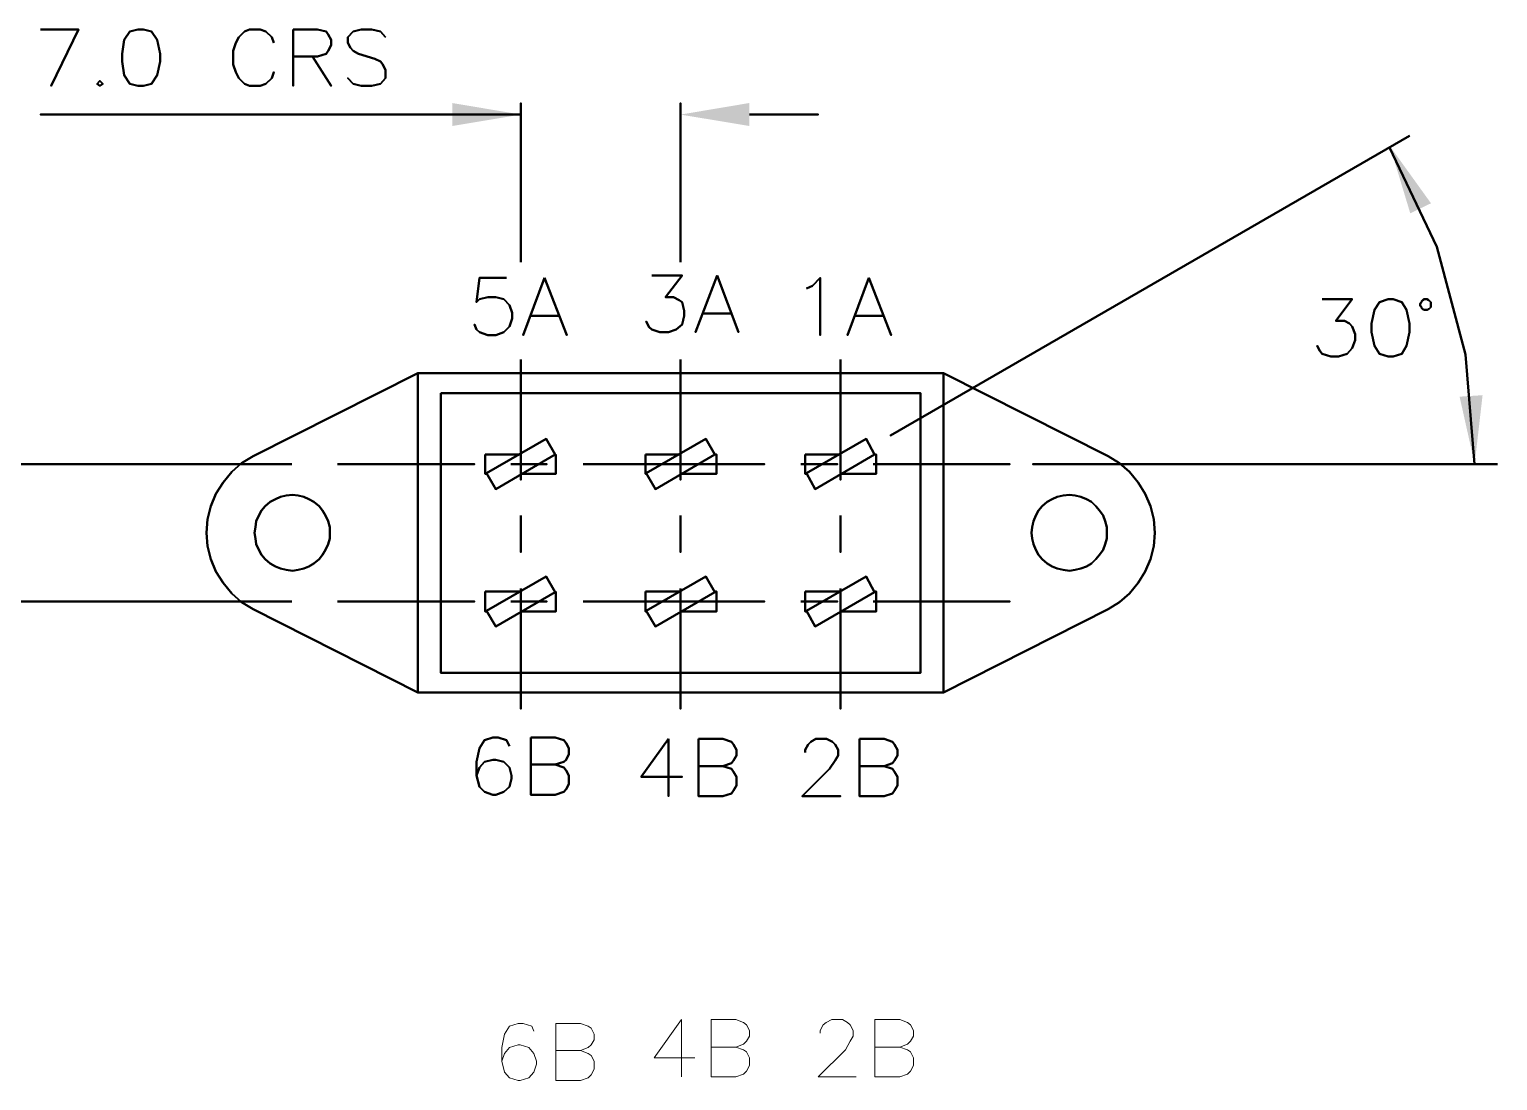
# Model space of a CAD drawing. Header units: millimetres. Extents: x 20 to 2064, y 18 to 2964.
# Drawn here: x 420 to 1138, y 732 to 1246 of the extents above; entities that cross this region are included whole.
import ezdxf

# ---------------------------------------------------------------- set-up
doc = ezdxf.new("R2010")
doc.units = ezdxf.units.MM
doc.header["$MEASUREMENT"] = 0
doc.layers.get('0').update_dxf_attribs({"linetype": 'CONTINUOUS'})

msp = doc.modelspace()

# ---------------------------------------------------------------- hatches: boundary and pattern name
at = {"true_color": 0x000007}
for points in [[(626.98, 1198.53), (660.58, 1204.12), (626.98, 1209.78)], [(738.69, 1204.12), (772.35, 1198.53), (772.35, 1209.78)], [(1085.91, 1188.41), (1085.84, 1188.41), (1095.7, 1155.8), (1105.83, 1160.73)], [(1119.83, 1066.12), (1127.2, 1033.17), (1131.07, 1066.84)]]:
    msp.add_hatch(color=0, dxfattribs=at).paths.add_polyline_path(points)

# ---------------------------------------------------------------- linework, layer by layer
at = {"color": 0, "linetype": 'Continuous', "lineweight": 40, "true_color": 0x000007}
for points in [[(425.53, 1245.81), (444.07, 1245.81)], [(444.07, 1245.81), (430.79, 1218.19)], [(444.07, 1245.81), (444.07, 1245.81)], [(469.31, 1244.75), (466.49, 1240.61)], [(473.19, 1245.81), (469.31, 1244.75)], [(469.31, 1244.75), (469.31, 1244.75)], [(475.95, 1245.81), (473.19, 1245.81)], [(473.19, 1245.81), (473.19, 1245.81)], [(479.83, 1244.75), (475.95, 1245.81)], [(475.95, 1245.81), (475.95, 1245.81)], [(482.66, 1240.61), (479.83, 1244.75)], [(479.83, 1244.75), (479.83, 1244.75)], [(525.4, 1244.75), (522.57, 1241.99)], [(527.83, 1245.81), (525.4, 1244.75)], [(525.4, 1244.75), (525.4, 1244.75)], [(533.09, 1245.81), (527.83, 1245.81)], [(527.83, 1245.81), (527.83, 1245.81)], [(535.85, 1244.75), (533.09, 1245.81)], [(533.09, 1245.81), (533.09, 1245.81)], [(538.68, 1241.99), (535.85, 1244.75)], [(535.85, 1244.75), (535.85, 1244.75)], [(549.2, 1245.81), (549.2, 1218.19)], [(549.2, 1245.81), (561.1, 1245.81)], [(561.1, 1245.81), (561.1, 1245.81)], [(561.1, 1245.81), (565.31, 1244.75)], [(565.31, 1244.75), (565.31, 1244.75)], [(565.31, 1244.75), (566.36, 1243.37)], [(566.36, 1243.37), (566.36, 1243.37)], [(566.36, 1243.37), (567.74, 1240.61)], [(578.59, 1244.75), (575.83, 1241.99)], [(582.47, 1245.81), (578.59, 1244.75)], [(578.59, 1244.75), (578.59, 1244.75)], [(587.73, 1245.81), (582.47, 1245.81)], [(582.47, 1245.81), (582.47, 1245.81)], [(591.94, 1244.75), (587.73, 1245.81)], [(587.73, 1245.81), (587.73, 1245.81)], [(594.37, 1241.99), (591.94, 1244.75)], [(591.94, 1244.75), (591.94, 1244.75)], [(466.49, 1240.61), (465.44, 1233.91)], [(466.49, 1240.61), (466.49, 1240.61)], [(484.04, 1233.91), (482.66, 1240.61)], [(482.66, 1240.61), (482.66, 1240.61)], [(521.19, 1239.17), (519.74, 1235.35)], [(522.57, 1241.99), (521.19, 1239.17)], [(521.19, 1239.17), (521.19, 1239.17)], [(522.57, 1241.99), (522.57, 1241.99)], [(539.73, 1239.17), (538.68, 1241.99)], [(538.68, 1241.99), (538.68, 1241.99)], [(567.74, 1238.11), (566.36, 1235.35)], [(567.74, 1240.61), (567.74, 1240.61)], [(567.74, 1240.61), (567.74, 1238.11)], [(567.74, 1238.11), (567.74, 1238.11)], [(575.83, 1241.99), (575.83, 1241.99)], [(575.83, 1241.99), (575.83, 1239.17)], [(575.83, 1239.17), (575.83, 1239.17)], [(575.83, 1239.17), (577.21, 1236.73)], [(577.21, 1236.73), (577.21, 1236.73)], [(577.21, 1236.73), (578.59, 1235.35)], [(465.44, 1233.91), (465.44, 1233.91)], [(465.44, 1233.91), (465.44, 1230.09)], [(465.44, 1230.09), (465.44, 1230.09)], [(465.44, 1230.09), (466.49, 1223.39)], [(482.66, 1223.39), (484.04, 1230.09)], [(484.04, 1230.09), (484.04, 1233.91)], [(484.04, 1233.91), (484.04, 1233.91)], [(484.04, 1230.09), (484.04, 1230.09)], [(519.74, 1235.35), (519.74, 1235.35)], [(519.74, 1235.35), (519.74, 1228.65)], [(519.74, 1228.65), (519.74, 1228.65)], [(519.74, 1228.65), (521.19, 1224.83)], [(561.1, 1232.53), (549.2, 1232.53)], [(549.2, 1232.53), (549.2, 1232.53)], [(558.67, 1232.53), (567.74, 1218.19)], [(565.31, 1233.91), (561.1, 1232.53)], [(561.1, 1232.53), (561.1, 1232.53)], [(566.36, 1235.35), (565.31, 1233.91)], [(565.31, 1233.91), (565.31, 1233.91)], [(566.36, 1235.35), (566.36, 1235.35)], [(578.59, 1235.35), (578.59, 1235.35)], [(578.59, 1235.35), (581.09, 1233.91)], [(581.09, 1233.91), (581.09, 1233.91)], [(581.09, 1233.91), (589.11, 1231.47)], [(589.11, 1231.47), (589.11, 1231.47)], [(589.11, 1231.47), (591.94, 1230.09)], [(591.94, 1230.09), (591.94, 1230.09)], [(591.94, 1230.09), (592.99, 1228.65)], [(592.99, 1228.65), (592.99, 1228.65)], [(592.99, 1228.65), (594.37, 1225.88)], [(466.49, 1223.39), (466.49, 1223.39)], [(466.49, 1223.39), (469.31, 1219.24)], [(479.83, 1219.24), (482.66, 1223.39)], [(482.66, 1223.39), (482.66, 1223.39)], [(521.19, 1224.83), (521.19, 1224.83)], [(521.19, 1224.83), (522.57, 1222.01)], [(522.57, 1222.01), (522.57, 1222.01)], [(522.57, 1222.01), (525.4, 1219.24)], [(535.85, 1219.24), (538.68, 1222.01)], [(538.68, 1222.01), (539.73, 1224.83)], [(538.68, 1222.01), (538.68, 1222.01)], [(539.73, 1224.83), (539.73, 1224.83)], [(578.59, 1219.24), (575.83, 1222.01)], [(575.83, 1222.01), (575.83, 1222.01)], [(594.37, 1222.01), (591.94, 1219.24)], [(594.37, 1225.88), (594.37, 1225.88)], [(594.37, 1225.88), (594.37, 1222.01)], [(594.37, 1222.01), (594.37, 1222.01)], [(430.79, 1218.19), (430.79, 1218.19)], [(454.59, 1220.62), (453.21, 1219.24)], [(453.21, 1219.24), (453.21, 1219.24)], [(453.21, 1219.24), (454.59, 1218.19)], [(456.03, 1219.24), (454.59, 1220.62)], [(454.59, 1220.62), (454.59, 1220.62)], [(454.59, 1218.19), (456.03, 1219.24)], [(454.59, 1218.19), (454.59, 1218.19)], [(456.03, 1219.24), (456.03, 1219.24)], [(469.31, 1219.24), (469.31, 1219.24)], [(469.31, 1219.24), (473.19, 1218.19)], [(473.19, 1218.19), (473.19, 1218.19)], [(473.19, 1218.19), (475.95, 1218.19)], [(475.95, 1218.19), (479.83, 1219.24)], [(475.95, 1218.19), (475.95, 1218.19)], [(479.83, 1219.24), (479.83, 1219.24)], [(525.4, 1219.24), (525.4, 1219.24)], [(525.4, 1219.24), (527.83, 1218.19)], [(527.83, 1218.19), (527.83, 1218.19)], [(527.83, 1218.19), (533.09, 1218.19)], [(533.09, 1218.19), (535.85, 1219.24)], [(533.09, 1218.19), (533.09, 1218.19)], [(535.85, 1219.24), (535.85, 1219.24)], [(549.2, 1218.19), (549.2, 1218.19)], [(567.74, 1218.19), (567.74, 1218.19)], [(582.47, 1218.19), (578.59, 1219.24)], [(578.59, 1219.24), (578.59, 1219.24)], [(587.73, 1218.19), (582.47, 1218.19)], [(582.47, 1218.19), (582.47, 1218.19)], [(591.94, 1219.24), (587.73, 1218.19)], [(587.73, 1218.19), (587.73, 1218.19)], [(591.94, 1219.24), (591.94, 1219.24)], [(660.58, 1132), (660.58, 1209.78)], [(660.58, 1209.78), (660.58, 1209.78)], [(738.69, 1132), (738.69, 1209.78)], [(738.69, 1209.78), (738.69, 1209.78)], [(660.58, 1204.12), (425.53, 1204.12)], [(425.53, 1204.12), (425.53, 1204.12)], [(772.35, 1204.12), (805.95, 1204.12)], [(805.95, 1204.12), (805.95, 1204.12)], [(1095.31, 1193.67), (841.39, 1047.18)], [(1108.65, 1139.36), (1085.51, 1188.01)], [(1085.51, 1188.01), (1085.51, 1188.01)], [(1122.66, 1086.83), (1108.65, 1139.36)], [(1108.65, 1139.36), (1108.65, 1139.36)], [(640.26, 1124.3), (638.88, 1112.34)], [(653.61, 1124.3), (640.26, 1124.3)], [(640.26, 1124.3), (640.26, 1124.3)], [(672.15, 1124.3), (661.63, 1096.23)], [(672.15, 1124.3), (683, 1096.23)], [(724.68, 1125.35), (739.41, 1125.35)], [(739.41, 1125.35), (731.39, 1114.83)], [(739.41, 1125.35), (739.41, 1125.35)], [(756.57, 1125.35), (746.05, 1097.67)], [(756.57, 1125.35), (767.09, 1097.67)], [(803.19, 1120.42), (807, 1124.3)], [(807, 1124.3), (807, 1124.3)], [(807, 1124.3), (807, 1096.23)], [(830.87, 1124.3), (820.35, 1096.23)], [(830.87, 1124.3), (841.71, 1096.23)], [(638.88, 1112.34), (640.26, 1113.78)], [(640.26, 1113.78), (644.47, 1114.83)], [(640.26, 1113.78), (640.26, 1113.78)], [(644.47, 1114.83), (644.47, 1114.83)], [(644.47, 1114.83), (648.35, 1114.83)], [(648.35, 1114.83), (648.35, 1114.83)], [(648.35, 1114.83), (652.16, 1113.78)], [(652.16, 1113.78), (652.16, 1113.78)], [(652.16, 1113.78), (654.99, 1110.96)], [(731.39, 1114.83), (731.39, 1114.83)], [(731.39, 1114.83), (735.2, 1114.83)], [(735.2, 1114.83), (735.2, 1114.83)], [(735.2, 1114.83), (738.03, 1113.39)], [(800.36, 1119.04), (803.19, 1120.42)], [(803.19, 1120.42), (803.19, 1120.42)], [(1052.57, 1113.78), (1067.3, 1113.78)], [(1067.3, 1113.78), (1059.28, 1103.26)], [(1067.3, 1113.78), (1067.3, 1113.78)], [(1084.85, 1113.78), (1080.65, 1112.34)], [(1087.29, 1113.78), (1084.85, 1113.78)], [(1084.85, 1113.78), (1084.85, 1113.78)], [(1091.49, 1112.34), (1087.29, 1113.78)], [(1087.29, 1113.78), (1087.29, 1113.78)], [(1102.34, 1113.78), (1102.01, 1113.39)], [(1103.07, 1113.78), (1102.34, 1113.78)], [(1102.34, 1113.78), (1102.34, 1113.78)], [(1103.39, 1113.78), (1103.07, 1113.78)], [(1103.07, 1113.78), (1103.07, 1113.78)], [(1103.72, 1113.78), (1103.39, 1113.78)], [(1103.39, 1113.78), (1103.39, 1113.78)], [(1104.12, 1113.78), (1103.72, 1113.78)], [(1103.72, 1113.78), (1103.72, 1113.78)], [(1104.45, 1113.39), (1104.12, 1113.78)], [(1104.12, 1113.78), (1104.12, 1113.78)], [(638.88, 1112.34), (638.88, 1112.34)], [(654.99, 1110.96), (654.99, 1110.96)], [(654.99, 1110.96), (656.37, 1107.14)], [(656.37, 1107.14), (656.37, 1107.14)], [(656.37, 1107.14), (656.37, 1104.32)], [(738.03, 1113.39), (738.03, 1113.39)], [(738.03, 1113.39), (739.41, 1112.34)], [(739.41, 1112.34), (739.41, 1112.34)], [(739.41, 1112.34), (740.46, 1108.19)], [(740.46, 1108.19), (740.46, 1108.19)], [(740.46, 1108.19), (740.46, 1105.7)], [(749.93, 1106.75), (763.21, 1106.75)], [(763.21, 1106.75), (763.21, 1106.75)], [(1078.15, 1108.52), (1076.77, 1101.88)], [(1080.65, 1112.34), (1078.15, 1108.52)], [(1078.15, 1108.52), (1078.15, 1108.52)], [(1080.65, 1112.34), (1080.65, 1112.34)], [(1093.93, 1108.52), (1091.49, 1112.34)], [(1091.49, 1112.34), (1091.49, 1112.34)], [(1095.31, 1101.88), (1093.93, 1108.52)], [(1093.93, 1108.52), (1093.93, 1108.52)], [(1100.96, 1112.01), (1100.57, 1111.68)], [(1100.57, 1111.68), (1100.57, 1111.68)], [(1100.57, 1111.68), (1100.57, 1110.96)], [(1100.57, 1110.96), (1100.57, 1110.63)], [(1100.57, 1110.96), (1100.57, 1110.96)], [(1100.57, 1110.63), (1100.57, 1110.63)], [(1100.57, 1110.63), (1100.96, 1110.23)], [(1101.29, 1112.73), (1100.96, 1112.34)], [(1100.96, 1112.34), (1100.96, 1112.34)], [(1100.96, 1112.34), (1100.96, 1112.01)], [(1100.96, 1112.01), (1100.96, 1112.01)], [(1100.96, 1110.23), (1100.96, 1110.23)], [(1100.96, 1110.23), (1100.96, 1109.9)], [(1100.96, 1109.9), (1100.96, 1109.9)], [(1100.96, 1109.9), (1101.29, 1109.57)], [(1101.62, 1113.39), (1101.29, 1113.06)], [(1101.29, 1113.06), (1101.29, 1113.06)], [(1101.29, 1113.06), (1101.29, 1112.73)], [(1101.29, 1112.73), (1101.29, 1112.73)], [(1101.29, 1109.57), (1101.29, 1109.57)], [(1101.29, 1109.57), (1101.29, 1109.25)], [(1101.29, 1109.25), (1101.29, 1109.25)], [(1101.29, 1109.25), (1101.62, 1108.85)], [(1102.01, 1113.39), (1101.62, 1113.39)], [(1101.62, 1113.39), (1101.62, 1113.39)], [(1101.62, 1108.85), (1101.62, 1108.85)], [(1101.62, 1108.85), (1102.01, 1108.85)], [(1102.01, 1113.39), (1102.01, 1113.39)], [(1102.01, 1108.85), (1102.01, 1108.85)], [(1102.01, 1108.85), (1102.34, 1108.52)], [(1102.34, 1108.52), (1102.34, 1108.52)], [(1102.34, 1108.52), (1103.07, 1108.52)], [(1103.07, 1108.52), (1103.07, 1108.52)], [(1103.07, 1108.52), (1103.39, 1108.52)], [(1103.39, 1108.52), (1103.39, 1108.52)], [(1103.39, 1108.52), (1103.72, 1108.52)], [(1103.72, 1108.52), (1103.72, 1108.52)], [(1103.72, 1108.52), (1104.12, 1108.52)], [(1104.12, 1108.52), (1104.45, 1108.85)], [(1104.12, 1108.52), (1104.12, 1108.52)], [(1104.78, 1113.39), (1104.45, 1113.39)], [(1104.45, 1113.39), (1104.45, 1113.39)], [(1104.45, 1108.85), (1104.45, 1108.85)], [(1104.45, 1108.85), (1104.78, 1108.85)], [(1105.17, 1113.06), (1104.78, 1113.39)], [(1104.78, 1113.39), (1104.78, 1113.39)], [(1104.78, 1108.85), (1105.17, 1109.25)], [(1104.78, 1108.85), (1104.78, 1108.85)], [(1105.5, 1112.73), (1105.17, 1113.06)], [(1105.17, 1113.06), (1105.17, 1113.06)], [(1105.17, 1109.25), (1105.5, 1109.57)], [(1105.17, 1109.25), (1105.17, 1109.25)], [(1105.83, 1112.34), (1105.5, 1112.73)], [(1105.5, 1112.73), (1105.5, 1112.73)], [(1105.5, 1109.57), (1105.83, 1109.9)], [(1105.5, 1109.57), (1105.5, 1109.57)], [(1105.83, 1112.01), (1105.83, 1112.34)], [(1105.83, 1112.34), (1105.83, 1112.34)], [(1105.83, 1111.68), (1105.83, 1112.01)], [(1105.83, 1112.01), (1105.83, 1112.01)], [(1105.83, 1110.96), (1105.83, 1111.68)], [(1105.83, 1111.68), (1105.83, 1111.68)], [(1105.83, 1110.63), (1105.83, 1110.96)], [(1105.83, 1110.96), (1105.83, 1110.96)], [(1105.83, 1110.23), (1105.83, 1110.63)], [(1105.83, 1110.63), (1105.83, 1110.63)], [(1105.83, 1109.9), (1105.83, 1110.23)], [(1105.83, 1110.23), (1105.83, 1110.23)], [(1105.83, 1109.9), (1105.83, 1109.9)], [(638.88, 1099.06), (637.83, 1101.49)], [(637.83, 1101.49), (637.83, 1101.49)], [(654.99, 1100.44), (652.16, 1097.67)], [(656.37, 1104.32), (654.99, 1100.44)], [(654.99, 1100.44), (654.99, 1100.44)], [(656.37, 1104.32), (656.37, 1104.32)], [(665.51, 1105.7), (678.79, 1105.7)], [(678.79, 1105.7), (678.79, 1105.7)], [(723.3, 1100.11), (721.92, 1102.93)], [(721.92, 1102.93), (721.92, 1102.93)], [(724.68, 1099.06), (723.3, 1100.11)], [(723.3, 1100.11), (723.3, 1100.11)], [(739.41, 1101.49), (736.58, 1099.06)], [(740.46, 1105.7), (739.41, 1101.49)], [(739.41, 1101.49), (739.41, 1101.49)], [(740.46, 1105.7), (740.46, 1105.7)], [(824.16, 1105.7), (837.51, 1105.7)], [(837.51, 1105.7), (837.51, 1105.7)], [(1059.28, 1103.26), (1059.28, 1103.26)], [(1059.28, 1103.26), (1063.49, 1103.26)], [(1063.49, 1103.26), (1063.49, 1103.26)], [(1063.49, 1103.26), (1065.92, 1101.88)], [(1065.92, 1101.88), (1065.92, 1101.88)], [(1065.92, 1101.88), (1067.3, 1100.44)], [(1067.3, 1100.44), (1067.3, 1100.44)], [(1067.3, 1100.44), (1068.68, 1096.62)], [(1076.77, 1101.88), (1076.77, 1101.88)], [(1076.77, 1101.88), (1076.77, 1097.67)], [(1095.31, 1097.67), (1095.31, 1101.88)], [(1095.31, 1101.88), (1095.31, 1101.88)], [(640.26, 1097.67), (638.88, 1099.06)], [(638.88, 1099.06), (638.88, 1099.06)], [(644.47, 1096.23), (640.26, 1097.67)], [(640.26, 1097.67), (640.26, 1097.67)], [(648.35, 1096.23), (644.47, 1096.23)], [(644.47, 1096.23), (644.47, 1096.23)], [(652.16, 1097.67), (648.35, 1096.23)], [(648.35, 1096.23), (648.35, 1096.23)], [(652.16, 1097.67), (652.16, 1097.67)], [(661.63, 1096.23), (661.63, 1096.23)], [(683, 1096.23), (683, 1096.23)], [(728.56, 1097.67), (724.68, 1099.06)], [(724.68, 1099.06), (724.68, 1099.06)], [(732.77, 1097.67), (728.56, 1097.67)], [(728.56, 1097.67), (728.56, 1097.67)], [(736.58, 1099.06), (732.77, 1097.67)], [(732.77, 1097.67), (732.77, 1097.67)], [(736.58, 1099.06), (736.58, 1099.06)], [(746.05, 1097.67), (746.05, 1097.67)], [(767.09, 1097.67), (767.09, 1097.67)], [(807, 1096.23), (807, 1096.23)], [(820.35, 1096.23), (820.35, 1096.23)], [(841.71, 1096.23), (841.71, 1096.23)], [(1068.68, 1093.8), (1067.3, 1089.92)], [(1068.68, 1096.62), (1068.68, 1096.62)], [(1068.68, 1096.62), (1068.68, 1093.8)], [(1068.68, 1093.8), (1068.68, 1093.8)], [(1076.77, 1097.67), (1076.77, 1097.67)], [(1076.77, 1097.67), (1078.15, 1090.97)], [(1093.93, 1090.97), (1095.31, 1097.67)], [(1095.31, 1097.67), (1095.31, 1097.67)], [(1051.52, 1088.54), (1050.14, 1090.97)], [(1050.14, 1090.97), (1050.14, 1090.97)], [(1052.57, 1087.15), (1051.52, 1088.54)], [(1051.52, 1088.54), (1051.52, 1088.54)], [(1056.78, 1085.77), (1052.57, 1087.15)], [(1052.57, 1087.15), (1052.57, 1087.15)], [(1060.66, 1085.77), (1056.78, 1085.77)], [(1056.78, 1085.77), (1056.78, 1085.77)], [(1064.87, 1087.15), (1060.66, 1085.77)], [(1060.66, 1085.77), (1060.66, 1085.77)], [(1067.3, 1089.92), (1064.87, 1087.15)], [(1064.87, 1087.15), (1064.87, 1087.15)], [(1067.3, 1089.92), (1067.3, 1089.92)], [(1078.15, 1090.97), (1078.15, 1090.97)], [(1078.15, 1090.97), (1080.65, 1087.15)], [(1080.65, 1087.15), (1080.65, 1087.15)], [(1080.65, 1087.15), (1084.85, 1085.77)], [(1084.85, 1085.77), (1084.85, 1085.77)], [(1084.85, 1085.77), (1087.29, 1085.77)], [(1087.29, 1085.77), (1091.49, 1087.15)], [(1087.29, 1085.77), (1087.29, 1085.77)], [(1091.49, 1087.15), (1093.93, 1090.97)], [(1091.49, 1087.15), (1091.49, 1087.15)], [(1093.93, 1090.97), (1093.93, 1090.97)], [(1127.2, 1033.17), (1122.66, 1086.83)], [(1122.66, 1086.83), (1122.66, 1086.83)], [(610.15, 1077.69), (529.61, 1037.05)], [(867.29, 1077.69), (610.15, 1077.69)], [(610.15, 1077.69), (610.15, 1077.69)], [(610.15, 1077.69), (610.15, 921.47)], [(660.58, 1084.33), (660.58, 1025.48)], [(738.69, 1084.33), (738.69, 1025.48)], [(816.86, 1084.33), (816.86, 1025.48)], [(867.29, 1077.69), (947.83, 1037.05)], [(867.29, 921.47), (867.29, 1077.69)], [(867.29, 1077.69), (867.29, 1077.69)], [(621.33, 1067.89), (856.05, 1067.89)], [(621.33, 1067.89), (621.33, 930.94)], [(856.05, 1067.89), (856.05, 1067.89)], [(856.05, 1067.89), (856.05, 930.94)], [(643.75, 1028.64), (672.87, 1045.47)], [(672.87, 1045.47), (677.41, 1037.78)], [(672.87, 1045.47), (672.87, 1045.47)], [(721.92, 1028.64), (750.98, 1045.47)], [(750.98, 1045.47), (750.98, 1045.47)], [(750.98, 1045.47), (755.52, 1037.78)], [(800.36, 1028.64), (829.42, 1045.47)], [(829.42, 1045.47), (829.42, 1045.47)], [(829.42, 1045.47), (833.63, 1037.78)], [(841.39, 1047.18), (841.39, 1047.18)], [(529.61, 1037.05), (523.95, 1033.57)], [(529.61, 1037.05), (529.61, 1037.05)], [(643.09, 1037.78), (659.92, 1037.78)], [(643.09, 1037.78), (643.09, 1028.31)], [(648.35, 1020.95), (677.41, 1037.78)], [(659.92, 1037.78), (659.92, 1037.78)], [(677.41, 1037.78), (677.41, 1037.78)], [(677.41, 1037.78), (677.41, 1037.78)], [(677.74, 1037.78), (677.74, 1028.31)], [(721.53, 1037.78), (738.03, 1037.78)], [(721.53, 1037.78), (721.53, 1028.31)], [(726.46, 1020.95), (755.52, 1037.78)], [(738.03, 1037.78), (738.03, 1037.78)], [(755.19, 1037.78), (756.24, 1037.78)], [(755.52, 1037.78), (755.52, 1037.78)], [(755.52, 1037.78), (755.52, 1037.78)], [(756.24, 1037.78), (756.24, 1028.31)], [(756.24, 1037.78), (756.24, 1037.78)], [(799.64, 1037.78), (816.47, 1037.78)], [(799.64, 1037.78), (799.64, 1028.31)], [(804.57, 1020.95), (833.63, 1037.78)], [(816.47, 1037.78), (816.47, 1037.78)], [(833.63, 1037.78), (833.63, 1037.78)], [(833.63, 1037.78), (834.35, 1037.78)], [(833.63, 1037.78), (833.63, 1037.78)], [(834.35, 1037.78), (834.35, 1028.31)], [(834.35, 1037.78), (834.35, 1037.78)], [(953.49, 1033.57), (947.83, 1037.05)], [(947.83, 1037.05), (947.83, 1037.05)], [(947.83, 1037.05), (947.83, 1037.05)], [(548.48, 1033.17), (367.73, 1033.17)], [(519.09, 1029.36), (514.88, 1024.1)], [(523.95, 1033.57), (519.09, 1029.36)], [(519.09, 1029.36), (519.09, 1029.36)], [(523.95, 1033.57), (523.95, 1033.57)], [(570.9, 1033.17), (637.83, 1033.17)], [(637.83, 1033.17), (637.83, 1033.17)], [(643.09, 1028.31), (643.09, 1028.31)], [(643.09, 1028.31), (643.75, 1028.31)], [(643.75, 1028.64), (648.35, 1020.95)], [(643.75, 1028.31), (643.75, 1028.31)], [(655.71, 1033.17), (673.2, 1033.17)], [(660.97, 1028.31), (677.74, 1028.31)], [(673.2, 1033.17), (673.2, 1033.17)], [(677.74, 1028.31), (677.74, 1028.31)], [(677.74, 1028.31), (677.74, 1028.31)], [(691.08, 1033.17), (779.71, 1033.17)], [(721.53, 1028.31), (722.25, 1028.31)], [(721.53, 1028.31), (721.53, 1028.31)], [(721.92, 1028.64), (726.46, 1020.95)], [(722.25, 1028.31), (722.25, 1028.31)], [(739.41, 1028.31), (756.24, 1028.31)], [(756.24, 1028.31), (756.24, 1028.31)], [(756.24, 1028.31), (756.24, 1028.31)], [(779.71, 1033.17), (779.71, 1033.17)], [(797.6, 1033.17), (815.42, 1033.17)], [(799.64, 1028.31), (800.36, 1028.31)], [(799.64, 1028.31), (799.64, 1028.31)], [(800.36, 1028.64), (804.57, 1020.95)], [(800.36, 1028.31), (800.36, 1028.31)], [(815.42, 1033.17), (815.42, 1033.17)], [(817.52, 1028.31), (834.35, 1028.31)], [(832.97, 1033.17), (899.84, 1033.17)], [(834.35, 1028.31), (834.35, 1028.31)], [(834.35, 1028.31), (834.35, 1028.31)], [(899.84, 1033.17), (899.84, 1033.17)], [(1138.44, 1033.17), (911.08, 1033.17)], [(911.08, 1033.17), (911.08, 1033.17)], [(958.35, 1029.36), (953.49, 1033.57)], [(953.49, 1033.57), (953.49, 1033.57)], [(962.56, 1024.1), (958.35, 1029.36)], [(958.35, 1029.36), (958.35, 1029.36)], [(514.88, 1024.1), (511.33, 1018.51)], [(514.88, 1024.1), (514.88, 1024.1)], [(648.35, 1020.95), (648.35, 1020.95)], [(660.58, 1025.48), (660.58, 1025.48)], [(726.46, 1020.95), (726.46, 1020.95)], [(738.69, 1025.48), (738.69, 1025.48)], [(804.57, 1020.95), (804.57, 1020.95)], [(816.86, 1025.48), (816.86, 1025.48)], [(966.05, 1018.51), (962.56, 1024.1)], [(962.56, 1024.1), (962.56, 1024.1)], [(511.33, 1018.51), (508.89, 1012.53)], [(511.33, 1018.51), (511.33, 1018.51)], [(537.96, 1014.63), (535.52, 1012.53)], [(540.45, 1016.01), (537.96, 1014.63)], [(537.96, 1014.63), (537.96, 1014.63)], [(542.89, 1017.07), (540.45, 1016.01)], [(540.45, 1016.01), (540.45, 1016.01)], [(545.71, 1017.79), (542.89, 1017.07)], [(542.89, 1017.07), (542.89, 1017.07)], [(548.87, 1018.12), (545.71, 1017.79)], [(545.71, 1017.79), (545.71, 1017.79)], [(551.63, 1017.79), (548.87, 1018.12)], [(548.87, 1018.12), (548.87, 1018.12)], [(554.46, 1017.07), (551.63, 1017.79)], [(551.63, 1017.79), (551.63, 1017.79)], [(556.89, 1016.01), (554.46, 1017.07)], [(554.46, 1017.07), (554.46, 1017.07)], [(559.32, 1014.63), (556.89, 1016.01)], [(556.89, 1016.01), (556.89, 1016.01)], [(561.82, 1012.53), (559.32, 1014.63)], [(559.32, 1014.63), (559.32, 1014.63)], [(918.05, 1014.63), (915.62, 1012.53)], [(920.55, 1016.01), (918.05, 1014.63)], [(918.05, 1014.63), (918.05, 1014.63)], [(922.98, 1017.07), (920.55, 1016.01)], [(920.55, 1016.01), (920.55, 1016.01)], [(925.81, 1017.79), (922.98, 1017.07)], [(922.98, 1017.07), (922.98, 1017.07)], [(928.96, 1018.12), (925.81, 1017.79)], [(925.81, 1017.79), (925.81, 1017.79)], [(931.72, 1017.79), (928.96, 1018.12)], [(928.96, 1018.12), (928.96, 1018.12)], [(934.55, 1017.07), (931.72, 1017.79)], [(931.72, 1017.79), (931.72, 1017.79)], [(937.31, 1016.01), (934.55, 1017.07)], [(934.55, 1017.07), (934.55, 1017.07)], [(939.81, 1014.63), (937.31, 1016.01)], [(937.31, 1016.01), (937.31, 1016.01)], [(941.92, 1012.53), (939.81, 1014.63)], [(939.81, 1014.63), (939.81, 1014.63)], [(968.54, 1012.53), (966.05, 1018.51)], [(966.05, 1018.51), (966.05, 1018.51)], [(507.19, 1006.22), (506.79, 999.58)], [(508.89, 1012.53), (507.19, 1006.22)], [(507.19, 1006.22), (507.19, 1006.22)], [(508.89, 1012.53), (508.89, 1012.53)], [(532.37, 1007.99), (530.99, 1005.17)], [(533.75, 1010.43), (532.37, 1007.99)], [(532.37, 1007.99), (532.37, 1007.99)], [(535.52, 1012.53), (533.75, 1010.43)], [(533.75, 1010.43), (533.75, 1010.43)], [(535.52, 1012.53), (535.52, 1012.53)], [(563.53, 1010.43), (561.82, 1012.53)], [(561.82, 1012.53), (561.82, 1012.53)], [(564.98, 1007.99), (563.53, 1010.43)], [(563.53, 1010.43), (563.53, 1010.43)], [(566.36, 1005.17), (564.98, 1007.99)], [(564.98, 1007.99), (564.98, 1007.99)], [(660.58, 1007.99), (660.58, 990.11)], [(738.69, 1007.99), (738.69, 990.11)], [(816.86, 1007.99), (816.86, 990.11)], [(912.46, 1007.99), (911.41, 1005.17)], [(913.84, 1010.43), (912.46, 1007.99)], [(912.46, 1007.99), (912.46, 1007.99)], [(915.62, 1012.53), (913.84, 1010.43)], [(913.84, 1010.43), (913.84, 1010.43)], [(915.62, 1012.53), (915.62, 1012.53)], [(943.63, 1010.43), (941.92, 1012.53)], [(941.92, 1012.53), (941.92, 1012.53)], [(945.4, 1007.99), (943.63, 1010.43)], [(943.63, 1010.43), (943.63, 1010.43)], [(946.45, 1005.17), (945.4, 1007.99)], [(945.4, 1007.99), (945.4, 1007.99)], [(970.25, 1006.22), (968.54, 1012.53)], [(968.54, 1012.53), (968.54, 1012.53)], [(970.65, 999.58), (970.25, 1006.22)], [(970.25, 1006.22), (970.25, 1006.22)], [(506.79, 999.58), (506.79, 999.58)], [(506.79, 999.58), (507.19, 992.94)], [(530.66, 1002.34), (530.26, 999.58)], [(530.26, 999.58), (530.26, 999.58)], [(530.26, 999.58), (530.66, 996.75)], [(530.99, 1005.17), (530.66, 1002.34)], [(530.66, 1002.34), (530.66, 1002.34)], [(530.99, 1005.17), (530.99, 1005.17)], [(567.08, 1002.34), (566.36, 1005.17)], [(566.36, 1005.17), (566.36, 1005.17)], [(567.08, 999.58), (567.08, 1002.34)], [(567.08, 1002.34), (567.08, 1002.34)], [(567.08, 996.75), (567.08, 999.58)], [(567.08, 999.58), (567.08, 999.58)], [(910.69, 1002.34), (910.36, 999.58)], [(910.36, 999.58), (910.36, 999.58)], [(910.36, 999.58), (910.69, 996.75)], [(911.41, 1005.17), (910.69, 1002.34)], [(910.69, 1002.34), (910.69, 1002.34)], [(911.41, 1005.17), (911.41, 1005.17)], [(947.18, 1002.34), (946.45, 1005.17)], [(946.45, 1005.17), (946.45, 1005.17)], [(947.18, 999.58), (947.18, 1002.34)], [(947.18, 1002.34), (947.18, 1002.34)], [(947.18, 996.75), (947.18, 999.58)], [(947.18, 999.58), (947.18, 999.58)], [(970.25, 992.94), (970.65, 999.58)], [(970.65, 999.58), (970.65, 999.58)], [(507.19, 992.94), (507.19, 992.94)], [(507.19, 992.94), (508.89, 986.62)], [(530.66, 996.75), (530.66, 996.75)], [(530.66, 996.75), (530.99, 993.99)], [(530.99, 993.99), (530.99, 993.99)], [(530.99, 993.99), (532.37, 991.16)], [(564.98, 991.16), (566.36, 993.99)], [(566.36, 993.99), (567.08, 996.75)], [(566.36, 993.99), (566.36, 993.99)], [(567.08, 996.75), (567.08, 996.75)], [(910.69, 996.75), (910.69, 996.75)], [(910.69, 996.75), (911.41, 993.99)], [(911.41, 993.99), (911.41, 993.99)], [(911.41, 993.99), (912.46, 991.16)], [(945.4, 991.16), (946.45, 993.99)], [(946.45, 993.99), (947.18, 996.75)], [(946.45, 993.99), (946.45, 993.99)], [(947.18, 996.75), (947.18, 996.75)], [(968.54, 986.62), (970.25, 992.94)], [(970.25, 992.94), (970.25, 992.94)], [(508.89, 986.62), (508.89, 986.62)], [(508.89, 986.62), (511.33, 980.64)], [(532.37, 991.16), (532.37, 991.16)], [(532.37, 991.16), (533.75, 988.73)], [(533.75, 988.73), (533.75, 988.73)], [(533.75, 988.73), (535.52, 986.62)], [(535.52, 986.62), (535.52, 986.62)], [(535.52, 986.62), (537.96, 984.52)], [(537.96, 984.52), (537.96, 984.52)], [(537.96, 984.52), (540.45, 983.07)], [(556.89, 983.07), (559.32, 984.52)], [(559.32, 984.52), (561.82, 986.62)], [(559.32, 984.52), (559.32, 984.52)], [(561.82, 986.62), (563.53, 988.73)], [(561.82, 986.62), (561.82, 986.62)], [(563.53, 988.73), (564.98, 991.16)], [(563.53, 988.73), (563.53, 988.73)], [(564.98, 991.16), (564.98, 991.16)], [(660.58, 990.11), (660.58, 990.11)], [(738.69, 990.11), (738.69, 990.11)], [(816.86, 990.11), (816.86, 990.11)], [(912.46, 991.16), (912.46, 991.16)], [(912.46, 991.16), (913.84, 988.73)], [(913.84, 988.73), (913.84, 988.73)], [(913.84, 988.73), (915.62, 986.62)], [(915.62, 986.62), (915.62, 986.62)], [(915.62, 986.62), (918.05, 984.52)], [(918.05, 984.52), (918.05, 984.52)], [(918.05, 984.52), (920.55, 983.07)], [(937.31, 983.07), (939.81, 984.52)], [(939.81, 984.52), (941.92, 986.62)], [(939.81, 984.52), (939.81, 984.52)], [(941.92, 986.62), (943.63, 988.73)], [(941.92, 986.62), (941.92, 986.62)], [(943.63, 988.73), (945.4, 991.16)], [(943.63, 988.73), (943.63, 988.73)], [(945.4, 991.16), (945.4, 991.16)], [(966.05, 980.64), (968.54, 986.62)], [(968.54, 986.62), (968.54, 986.62)], [(511.33, 980.64), (511.33, 980.64)], [(511.33, 980.64), (514.88, 975.05)], [(540.45, 983.07), (540.45, 983.07)], [(540.45, 983.07), (542.89, 982.02)], [(542.89, 982.02), (542.89, 982.02)], [(542.89, 982.02), (545.71, 981.37)], [(545.71, 981.37), (545.71, 981.37)], [(545.71, 981.37), (548.87, 980.97)], [(548.87, 980.97), (551.63, 981.37)], [(548.87, 980.97), (548.87, 980.97)], [(551.63, 981.37), (554.46, 982.02)], [(551.63, 981.37), (551.63, 981.37)], [(554.46, 982.02), (556.89, 983.07)], [(554.46, 982.02), (554.46, 982.02)], [(556.89, 983.07), (556.89, 983.07)], [(643.75, 961.38), (672.87, 978.21)], [(672.87, 978.21), (672.87, 978.21)], [(672.87, 978.21), (677.41, 970.52)], [(721.92, 961.38), (750.98, 978.21)], [(750.98, 978.21), (750.98, 978.21)], [(750.98, 978.21), (755.52, 970.52)], [(800.36, 961.38), (829.42, 978.21)], [(829.42, 978.21), (833.63, 970.52)], [(829.42, 978.21), (829.42, 978.21)], [(920.55, 983.07), (920.55, 983.07)], [(920.55, 983.07), (922.98, 982.02)], [(922.98, 982.02), (922.98, 982.02)], [(922.98, 982.02), (925.81, 981.37)], [(925.81, 981.37), (925.81, 981.37)], [(925.81, 981.37), (928.96, 980.97)], [(928.96, 980.97), (931.72, 981.37)], [(928.96, 980.97), (928.96, 980.97)], [(931.72, 981.37), (934.55, 982.02)], [(931.72, 981.37), (931.72, 981.37)], [(934.55, 982.02), (937.31, 983.07)], [(934.55, 982.02), (934.55, 982.02)], [(937.31, 983.07), (937.31, 983.07)], [(962.56, 975.05), (966.05, 980.64)], [(966.05, 980.64), (966.05, 980.64)], [(514.88, 975.05), (514.88, 975.05)], [(514.88, 975.05), (519.09, 969.79)], [(519.09, 969.79), (519.09, 969.79)], [(519.09, 969.79), (523.95, 965.59)], [(643.09, 970.85), (659.92, 970.85)], [(643.09, 970.85), (643.09, 961.05)], [(648.35, 953.68), (677.41, 970.52)], [(659.92, 970.85), (659.92, 970.85)], [(660.58, 972.23), (660.58, 913.38)], [(677.41, 970.52), (677.41, 970.52)], [(677.41, 970.52), (677.41, 970.52)], [(677.74, 970.85), (677.74, 961.05)], [(721.53, 970.85), (738.03, 970.85)], [(721.53, 970.85), (721.53, 961.05)], [(726.46, 953.68), (755.52, 970.52)], [(738.03, 970.85), (738.03, 970.85)], [(738.69, 972.23), (738.69, 913.38)], [(755.19, 970.85), (756.24, 970.85)], [(755.52, 970.52), (755.52, 970.52)], [(755.52, 970.52), (755.52, 970.52)], [(756.24, 970.85), (756.24, 961.05)], [(756.24, 970.85), (756.24, 970.85)], [(799.64, 970.85), (799.64, 961.05)], [(799.64, 970.85), (816.47, 970.85)], [(804.57, 953.68), (833.63, 970.52)], [(816.47, 970.85), (816.47, 970.85)], [(816.86, 972.23), (816.86, 913.38)], [(833.63, 970.85), (834.35, 970.85)], [(833.63, 970.52), (833.63, 970.52)], [(833.63, 970.52), (833.63, 970.52)], [(834.35, 970.85), (834.35, 970.85)], [(834.35, 970.85), (834.35, 961.05)], [(953.49, 965.59), (958.35, 969.79)], [(958.35, 969.79), (962.56, 975.05)], [(958.35, 969.79), (958.35, 969.79)], [(962.56, 975.05), (962.56, 975.05)], [(548.48, 965.91), (367.73, 965.91)], [(523.95, 965.59), (523.95, 965.59)], [(523.95, 965.59), (529.61, 962.1)], [(570.9, 965.91), (637.83, 965.91)], [(637.83, 965.91), (637.83, 965.91)], [(655.71, 965.91), (673.2, 965.91)], [(673.2, 965.91), (673.2, 965.91)], [(691.08, 965.91), (779.71, 965.91)], [(779.71, 965.91), (779.71, 965.91)], [(797.6, 965.91), (815.42, 965.91)], [(815.42, 965.91), (815.42, 965.91)], [(832.97, 965.91), (899.84, 965.91)], [(899.84, 965.91), (899.84, 965.91)], [(947.83, 962.1), (953.49, 965.59)], [(953.49, 965.59), (953.49, 965.59)], [(610.15, 921.47), (529.61, 962.1)], [(529.61, 962.1), (529.61, 962.1)], [(529.61, 962.1), (529.61, 962.1)], [(643.09, 961.05), (643.09, 961.05)], [(643.09, 961.05), (643.75, 961.05)], [(643.75, 961.38), (648.35, 953.68)], [(643.75, 961.05), (643.75, 961.05)], [(660.97, 961.05), (677.74, 961.05)], [(677.74, 961.05), (677.74, 961.05)], [(677.74, 961.05), (677.74, 961.05)], [(721.53, 961.05), (722.25, 961.05)], [(721.53, 961.05), (721.53, 961.05)], [(721.92, 961.38), (726.46, 953.68)], [(722.25, 961.05), (722.25, 961.05)], [(739.41, 961.05), (756.24, 961.05)], [(756.24, 961.05), (756.24, 961.05)], [(756.24, 961.05), (756.24, 961.05)], [(799.64, 961.05), (799.64, 961.05)], [(799.64, 961.05), (800.36, 961.05)], [(800.36, 961.38), (804.57, 953.68)], [(800.36, 961.05), (800.36, 961.05)], [(817.52, 961.05), (834.35, 961.05)], [(834.35, 961.05), (834.35, 961.05)], [(834.35, 961.05), (834.35, 961.05)], [(867.29, 921.47), (947.83, 962.1)], [(947.83, 962.1), (947.83, 962.1)], [(648.35, 953.68), (648.35, 953.68)], [(726.46, 953.68), (726.46, 953.68)], [(804.57, 953.68), (804.57, 953.68)], [(621.33, 930.94), (856.05, 930.94)], [(621.33, 930.94), (621.33, 930.94)], [(856.05, 930.94), (856.05, 930.94)], [(856.05, 930.94), (856.05, 930.94)], [(610.15, 921.47), (867.29, 921.47)], [(610.15, 921.47), (610.15, 921.47)], [(867.29, 921.47), (867.29, 921.47)], [(660.58, 913.38), (660.58, 913.38)], [(738.69, 913.38), (738.69, 913.38)], [(816.86, 913.38), (816.86, 913.38)], [(642.76, 898), (640.26, 894.12)], [(646.9, 899.38), (642.76, 898)], [(642.76, 898), (642.76, 898)], [(649.4, 899.38), (646.9, 899.38)], [(646.9, 899.38), (646.9, 899.38)], [(653.61, 898), (649.4, 899.38)], [(649.4, 899.38), (649.4, 899.38)], [(654.99, 895.17), (653.61, 898)], [(653.61, 898), (653.61, 898)], [(665.51, 899.38), (665.51, 871.37)], [(665.51, 899.38), (677.41, 899.38)], [(677.41, 899.38), (677.41, 899.38)], [(677.41, 899.38), (681.62, 898)], [(681.62, 898), (681.62, 898)], [(681.62, 898), (682.67, 896.55)], [(732.77, 898.65), (719.42, 880.11)], [(732.77, 898.65), (732.77, 870.64)], [(747.5, 898.65), (747.5, 870.64)], [(747.5, 898.65), (759.4, 898.65)], [(759.4, 898.65), (759.4, 898.65)], [(759.4, 898.65), (763.61, 897.27)], [(802.46, 897.27), (804.9, 898.65)], [(804.9, 898.65), (804.9, 898.65)], [(804.9, 898.65), (810.16, 898.65)], [(810.16, 898.65), (810.16, 898.65)], [(810.16, 898.65), (812.98, 897.27)], [(826.26, 898.65), (826.26, 870.64)], [(826.26, 898.65), (838.23, 898.65)], [(838.23, 898.65), (838.23, 898.65)], [(838.23, 898.65), (842.44, 897.27)], [(640.26, 894.12), (638.88, 887.48)], [(640.26, 894.12), (640.26, 894.12)], [(682.67, 896.55), (682.67, 896.55)], [(682.67, 896.55), (684.05, 894.12)], [(684.05, 891.29), (682.67, 888.53)], [(684.05, 894.12), (684.05, 894.12)], [(684.05, 894.12), (684.05, 891.29)], [(684.05, 891.29), (684.05, 891.29)], [(763.61, 897.27), (763.61, 897.27)], [(763.61, 897.27), (764.66, 895.89)], [(764.66, 895.89), (764.66, 895.89)], [(764.66, 895.89), (766.04, 893.39)], [(766.04, 893.39), (766.04, 893.39)], [(766.04, 893.39), (766.04, 890.63)], [(799.64, 893.39), (801.08, 895.89)], [(799.64, 892.01), (799.64, 893.39)], [(799.64, 893.39), (799.64, 893.39)], [(801.08, 895.89), (802.46, 897.27)], [(801.08, 895.89), (801.08, 895.89)], [(802.46, 897.27), (802.46, 897.27)], [(812.98, 897.27), (812.98, 897.27)], [(812.98, 897.27), (814.36, 895.89)], [(814.36, 895.89), (814.36, 895.89)], [(814.36, 895.89), (815.81, 893.39)], [(815.81, 893.39), (815.81, 893.39)], [(815.81, 893.39), (815.81, 890.63)], [(842.44, 897.27), (842.44, 897.27)], [(842.44, 897.27), (843.42, 895.89)], [(843.42, 895.89), (843.42, 895.89)], [(843.42, 895.89), (844.87, 893.39)], [(844.87, 893.39), (844.87, 893.39)], [(844.87, 893.39), (844.87, 890.63)], [(638.88, 887.48), (638.88, 887.48)], [(638.88, 887.48), (638.88, 880.84)], [(640.26, 884.65), (638.88, 880.84)], [(642.76, 887.48), (640.26, 884.65)], [(640.26, 884.65), (640.26, 884.65)], [(646.9, 888.53), (642.76, 887.48)], [(642.76, 887.48), (642.76, 887.48)], [(648.35, 888.53), (646.9, 888.53)], [(646.9, 888.53), (646.9, 888.53)], [(652.16, 887.48), (648.35, 888.53)], [(648.35, 888.53), (648.35, 888.53)], [(654.99, 884.65), (652.16, 887.48)], [(652.16, 887.48), (652.16, 887.48)], [(656.04, 880.84), (654.99, 884.65)], [(654.99, 884.65), (654.99, 884.65)], [(665.51, 886.1), (677.41, 886.1)], [(681.62, 887.48), (677.41, 886.1)], [(677.41, 886.1), (677.41, 886.1)], [(677.41, 886.1), (677.41, 886.1)], [(677.41, 886.1), (681.62, 884.65)], [(682.67, 888.53), (681.62, 887.48)], [(681.62, 887.48), (681.62, 887.48)], [(681.62, 884.65), (681.62, 884.65)], [(681.62, 884.65), (682.67, 883.27)], [(682.67, 888.53), (682.67, 888.53)], [(747.5, 885.37), (759.4, 885.37)], [(763.61, 886.75), (759.4, 885.37)], [(759.4, 885.37), (759.4, 885.37)], [(759.4, 885.37), (759.4, 885.37)], [(759.4, 885.37), (763.61, 883.99)], [(764.66, 888.13), (763.61, 886.75)], [(763.61, 886.75), (763.61, 886.75)], [(763.61, 883.99), (763.61, 883.99)], [(763.61, 883.99), (764.66, 882.54)], [(766.04, 890.63), (764.66, 888.13)], [(764.66, 888.13), (764.66, 888.13)], [(766.04, 890.63), (766.04, 890.63)], [(811.6, 883.99), (798.25, 870.64)], [(814.36, 888.13), (811.6, 883.99)], [(811.6, 883.99), (811.6, 883.99)], [(815.81, 890.63), (814.36, 888.13)], [(814.36, 888.13), (814.36, 888.13)], [(815.81, 890.63), (815.81, 890.63)], [(826.26, 885.37), (838.23, 885.37)], [(842.44, 886.75), (838.23, 885.37)], [(838.23, 885.37), (838.23, 885.37)], [(838.23, 885.37), (838.23, 885.37)], [(838.23, 885.37), (842.44, 883.99)], [(843.42, 888.13), (842.44, 886.75)], [(842.44, 886.75), (842.44, 886.75)], [(842.44, 883.99), (842.44, 883.99)], [(842.44, 883.99), (843.42, 882.54)], [(844.87, 890.63), (843.42, 888.13)], [(843.42, 888.13), (843.42, 888.13)], [(844.87, 890.63), (844.87, 890.63)], [(638.88, 880.84), (638.88, 880.84)], [(638.88, 880.84), (640.26, 875.18)], [(638.88, 880.84), (638.88, 880.84)], [(654.99, 875.18), (656.04, 879.39)], [(656.04, 879.39), (656.04, 880.84)], [(656.04, 880.84), (656.04, 880.84)], [(656.04, 879.39), (656.04, 879.39)], [(682.67, 883.27), (682.67, 883.27)], [(682.67, 883.27), (684.05, 880.84)], [(684.05, 876.63), (682.67, 874.13)], [(684.05, 880.84), (684.05, 880.84)], [(684.05, 880.84), (684.05, 876.63)], [(684.05, 876.63), (684.05, 876.63)], [(719.42, 880.11), (719.42, 880.11)], [(719.42, 880.11), (739.41, 880.11)], [(739.41, 880.11), (739.41, 880.11)], [(764.66, 882.54), (764.66, 882.54)], [(764.66, 882.54), (766.04, 880.11)], [(766.04, 880.11), (766.04, 880.11)], [(766.04, 880.11), (766.04, 875.9)], [(843.42, 882.54), (843.42, 882.54)], [(843.42, 882.54), (844.87, 880.11)], [(844.87, 880.11), (844.87, 880.11)], [(844.87, 880.11), (844.87, 875.9)], [(640.26, 875.18), (640.26, 875.18)], [(640.26, 875.18), (642.76, 872.75)], [(642.76, 872.75), (642.76, 872.75)], [(642.76, 872.75), (646.9, 871.37)], [(646.9, 871.37), (646.9, 871.37)], [(646.9, 871.37), (648.35, 871.37)], [(648.35, 871.37), (652.16, 872.75)], [(648.35, 871.37), (648.35, 871.37)], [(652.16, 872.75), (654.99, 875.18)], [(652.16, 872.75), (652.16, 872.75)], [(654.99, 875.18), (654.99, 875.18)], [(665.51, 871.37), (665.51, 871.37)], [(677.41, 871.37), (665.51, 871.37)], [(665.51, 871.37), (665.51, 871.37)], [(681.62, 872.75), (677.41, 871.37)], [(677.41, 871.37), (677.41, 871.37)], [(682.67, 874.13), (681.62, 872.75)], [(681.62, 872.75), (681.62, 872.75)], [(682.67, 874.13), (682.67, 874.13)], [(732.77, 870.64), (732.77, 870.64)], [(747.5, 870.64), (747.5, 870.64)], [(759.4, 870.64), (747.5, 870.64)], [(747.5, 870.64), (747.5, 870.64)], [(763.61, 872.02), (759.4, 870.64)], [(759.4, 870.64), (759.4, 870.64)], [(764.66, 873.47), (763.61, 872.02)], [(763.61, 872.02), (763.61, 872.02)], [(766.04, 875.9), (764.66, 873.47)], [(764.66, 873.47), (764.66, 873.47)], [(766.04, 875.9), (766.04, 875.9)], [(798.25, 870.64), (798.25, 870.64)], [(798.25, 870.64), (816.86, 870.64)], [(816.86, 870.64), (816.86, 870.64)], [(826.26, 870.64), (826.26, 870.64)], [(838.23, 870.64), (826.26, 870.64)], [(826.26, 870.64), (826.26, 870.64)], [(842.44, 872.02), (838.23, 870.64)], [(838.23, 870.64), (838.23, 870.64)], [(843.42, 873.47), (842.44, 872.02)], [(842.44, 872.02), (842.44, 872.02)], [(844.87, 875.9), (843.42, 873.47)], [(843.42, 873.47), (843.42, 873.47)], [(844.87, 875.9), (844.87, 875.9)]]:
    msp.add_lwpolyline(points, close=True, dxfattribs=at)
at = {"color": 0, "linetype": 'Continuous', "lineweight": 20, "true_color": 0x000007}
for points in [[(652.62, 754.27), (651.18, 747.69)], [(654.99, 758.21), (652.62, 754.27)], [(652.62, 754.27), (652.62, 754.27)], [(659.2, 759.53), (654.99, 758.21)], [(654.99, 758.21), (654.99, 758.21)], [(661.69, 759.53), (659.2, 759.53)], [(659.2, 759.53), (659.2, 759.53)], [(665.9, 758.21), (661.69, 759.53)], [(661.69, 759.53), (661.69, 759.53)], [(666.95, 755.72), (665.9, 758.21)], [(665.9, 758.21), (665.9, 758.21)], [(677.74, 759.53), (677.74, 731.52)], [(677.74, 759.53), (689.7, 759.53)], [(689.7, 759.53), (689.7, 759.53)], [(689.7, 759.53), (693.52, 758.21)], [(693.52, 758.21), (693.52, 758.21)], [(693.52, 758.21), (694.96, 757.16)], [(694.96, 757.16), (694.96, 757.16)], [(694.96, 757.16), (696.41, 754.27)], [(696.41, 754.27), (696.41, 754.27)], [(696.41, 754.27), (696.41, 751.51)], [(739.15, 761.37), (725.73, 742.7)], [(739.15, 761.37), (739.15, 733.36)], [(753.74, 761.37), (753.74, 733.36)], [(753.74, 761.37), (765.71, 761.37)], [(765.71, 761.37), (765.71, 761.37)], [(765.71, 761.37), (769.52, 759.92)], [(769.52, 759.92), (769.52, 759.92)], [(769.52, 759.92), (770.97, 758.87)], [(770.97, 758.87), (770.97, 758.87)], [(770.97, 758.87), (772.42, 756.11)], [(772.42, 756.11), (772.42, 756.11)], [(772.42, 756.11), (772.42, 753.22)], [(807, 756.11), (808.45, 758.87)], [(807, 754.66), (807, 756.11)], [(807, 756.11), (807, 756.11)], [(808.45, 758.87), (809.89, 759.92)], [(808.45, 758.87), (808.45, 758.87)], [(809.89, 759.92), (812.65, 761.37)], [(809.89, 759.92), (809.89, 759.92)], [(812.65, 761.37), (812.65, 761.37)], [(812.65, 761.37), (817.91, 761.37)], [(817.91, 761.37), (817.91, 761.37)], [(817.91, 761.37), (820.41, 759.92)], [(820.41, 759.92), (820.41, 759.92)], [(820.41, 759.92), (821.73, 758.87)], [(821.73, 758.87), (821.73, 758.87)], [(821.73, 758.87), (823.17, 756.11)], [(823.17, 756.11), (823.17, 756.11)], [(823.17, 756.11), (823.17, 753.22)], [(833.69, 761.37), (833.69, 733.36)], [(833.69, 761.37), (845.92, 761.37)], [(845.92, 761.37), (845.92, 761.37)], [(845.92, 761.37), (849.74, 759.92)], [(849.74, 759.92), (849.74, 759.92)], [(849.74, 759.92), (851.18, 758.87)], [(851.18, 758.87), (851.18, 758.87)], [(851.18, 758.87), (852.63, 756.11)], [(852.63, 756.11), (852.63, 756.11)], [(852.63, 756.11), (852.63, 753.22)], [(651.18, 747.69), (651.18, 747.69)], [(651.18, 747.69), (651.18, 740.99)], [(654.99, 747.69), (652.62, 744.8)], [(659.2, 749.01), (654.99, 747.69)], [(654.99, 747.69), (654.99, 747.69)], [(660.25, 749.01), (659.2, 749.01)], [(659.2, 749.01), (659.2, 749.01)], [(664.46, 747.69), (660.25, 749.01)], [(660.25, 749.01), (660.25, 749.01)], [(666.95, 744.8), (664.46, 747.69)], [(664.46, 747.69), (664.46, 747.69)], [(693.52, 747.69), (689.7, 746.25)], [(694.96, 749.01), (693.52, 747.69)], [(693.52, 747.69), (693.52, 747.69)], [(696.41, 751.51), (694.96, 749.01)], [(694.96, 749.01), (694.96, 749.01)], [(696.41, 751.51), (696.41, 751.51)], [(753.74, 747.96), (765.71, 747.96)], [(769.52, 749.4), (765.71, 747.96)], [(765.71, 747.96), (765.71, 747.96)], [(765.71, 747.96), (765.71, 747.96)], [(765.71, 747.96), (769.52, 746.64)], [(770.97, 750.85), (769.52, 749.4)], [(769.52, 749.4), (769.52, 749.4)], [(772.42, 753.22), (770.97, 750.85)], [(770.97, 750.85), (770.97, 750.85)], [(772.42, 753.22), (772.42, 753.22)], [(821.73, 750.85), (819.36, 746.64)], [(823.17, 753.22), (821.73, 750.85)], [(821.73, 750.85), (821.73, 750.85)], [(823.17, 753.22), (823.17, 753.22)], [(833.69, 747.96), (845.92, 747.96)], [(849.74, 749.4), (845.92, 747.96)], [(845.92, 747.96), (845.92, 747.96)], [(845.92, 747.96), (845.92, 747.96)], [(845.92, 747.96), (849.74, 746.64)], [(851.18, 750.85), (849.74, 749.4)], [(849.74, 749.4), (849.74, 749.4)], [(852.63, 753.22), (851.18, 750.85)], [(851.18, 750.85), (851.18, 750.85)], [(852.63, 753.22), (852.63, 753.22)], [(652.62, 744.8), (651.18, 740.99)], [(651.18, 740.99), (651.18, 740.99)], [(651.18, 740.99), (652.62, 735.73)], [(651.18, 740.99), (651.18, 740.99)], [(652.62, 744.8), (652.62, 744.8)], [(668.27, 740.99), (666.95, 744.8)], [(666.95, 744.8), (666.95, 744.8)], [(668.27, 739.54), (668.27, 740.99)], [(668.27, 740.99), (668.27, 740.99)], [(677.74, 746.25), (689.7, 746.25)], [(689.7, 746.25), (689.7, 746.25)], [(689.7, 746.25), (689.7, 746.25)], [(689.7, 746.25), (693.52, 744.8)], [(693.52, 744.8), (693.52, 744.8)], [(693.52, 744.8), (694.96, 743.75)], [(694.96, 743.75), (694.96, 743.75)], [(694.96, 743.75), (696.41, 740.99)], [(696.41, 740.99), (696.41, 740.99)], [(696.41, 740.99), (696.41, 737.17)], [(725.73, 742.7), (725.73, 742.7)], [(725.73, 742.7), (745.72, 742.7)], [(745.72, 742.7), (745.72, 742.7)], [(769.52, 746.64), (769.52, 746.64)], [(769.52, 746.64), (770.97, 745.59)], [(770.97, 745.59), (770.97, 745.59)], [(770.97, 745.59), (772.42, 742.7)], [(772.42, 742.7), (772.42, 742.7)], [(772.42, 742.7), (772.42, 738.88)], [(819.36, 746.64), (805.95, 733.36)], [(819.36, 746.64), (819.36, 746.64)], [(849.74, 746.64), (849.74, 746.64)], [(849.74, 746.64), (851.18, 745.59)], [(851.18, 745.59), (851.18, 745.59)], [(851.18, 745.59), (852.63, 742.7)], [(852.63, 742.7), (852.63, 742.7)], [(852.63, 742.7), (852.63, 738.88)], [(652.62, 735.73), (652.62, 735.73)], [(652.62, 735.73), (654.99, 732.97)], [(654.99, 732.97), (654.99, 732.97)], [(654.99, 732.97), (659.2, 731.52)], [(660.25, 731.52), (664.46, 732.97)], [(664.46, 732.97), (666.95, 735.73)], [(664.46, 732.97), (664.46, 732.97)], [(666.95, 735.73), (668.27, 739.54)], [(666.95, 735.73), (666.95, 735.73)], [(668.27, 739.54), (668.27, 739.54)], [(693.52, 732.97), (689.7, 731.52)], [(694.96, 734.28), (693.52, 732.97)], [(693.52, 732.97), (693.52, 732.97)], [(696.41, 737.17), (694.96, 734.28)], [(694.96, 734.28), (694.96, 734.28)], [(696.41, 737.17), (696.41, 737.17)], [(739.15, 733.36), (739.15, 733.36)], [(753.74, 733.36), (753.74, 733.36)], [(765.71, 733.36), (753.74, 733.36)], [(753.74, 733.36), (753.74, 733.36)], [(769.52, 734.68), (765.71, 733.36)], [(765.71, 733.36), (765.71, 733.36)], [(770.97, 736.12), (769.52, 734.68)], [(769.52, 734.68), (769.52, 734.68)], [(772.42, 738.88), (770.97, 736.12)], [(770.97, 736.12), (770.97, 736.12)], [(772.42, 738.88), (772.42, 738.88)], [(805.95, 733.36), (805.95, 733.36)], [(805.95, 733.36), (824.62, 733.36)], [(824.62, 733.36), (824.62, 733.36)], [(833.69, 733.36), (833.69, 733.36)], [(845.92, 733.36), (833.69, 733.36)], [(833.69, 733.36), (833.69, 733.36)], [(849.74, 734.68), (845.92, 733.36)], [(845.92, 733.36), (845.92, 733.36)], [(851.18, 736.12), (849.74, 734.68)], [(849.74, 734.68), (849.74, 734.68)], [(852.63, 738.88), (851.18, 736.12)], [(851.18, 736.12), (851.18, 736.12)], [(852.63, 738.88), (852.63, 738.88)], [(659.2, 731.52), (659.2, 731.52)], [(659.2, 731.52), (660.25, 731.52)], [(660.25, 731.52), (660.25, 731.52)], [(677.74, 731.52), (677.74, 731.52)], [(689.7, 731.52), (677.74, 731.52)], [(677.74, 731.52), (677.74, 731.52)], [(689.7, 731.52), (689.7, 731.52)]]:
    msp.add_lwpolyline(points, close=True, dxfattribs=at)

doc.saveas('drawing.dxf')
